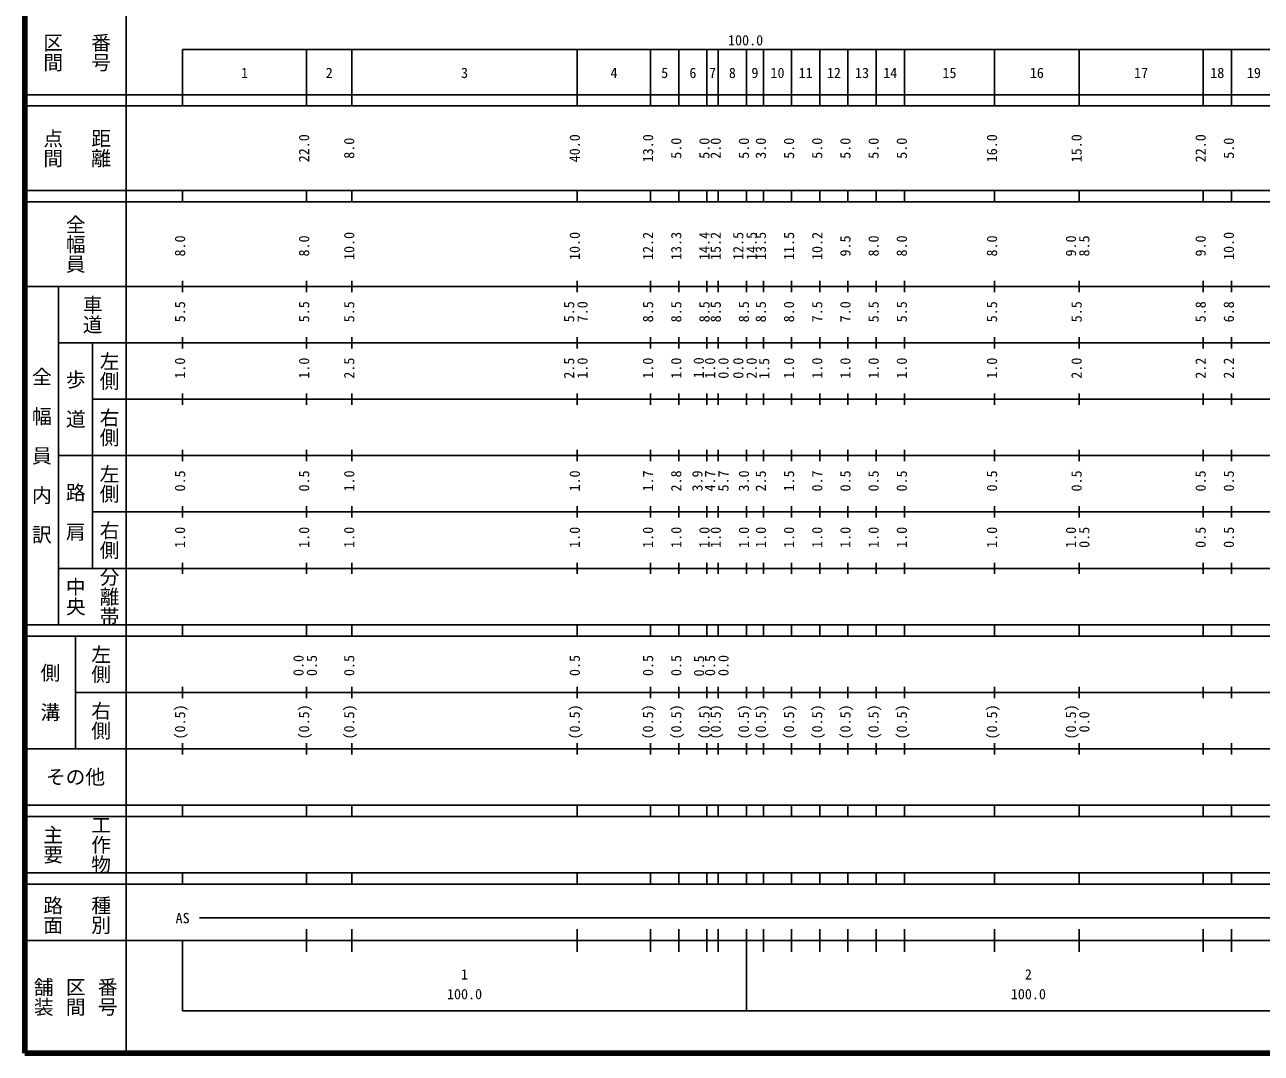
# Model space of a CAD drawing. Units: millimetres on the paper, enlarged 1000 times. Extents: x -116516170 to 680000, y -184933146 to 380000.
# Drawn here: x 40000 to 259302, y 20000 to 202409 of the extents above; entities that cross this region are included whole.
import ezdxf
from ezdxf.enums import TextEntityAlignment as Align

# ---------------------------------------------------------------- set-up
doc = ezdxf.new("R2010")
doc.units = ezdxf.units.MM
doc.header["$LTSCALE"] = 1000
doc.layers.add('M-TTL', color=2, linetype='Continuous', lineweight=13)
doc.layers.add('M-TTL-BAND', color=7, linetype='Continuous', lineweight=25)
doc.styles.add('@ＭＳ ゴシック', font='')
doc.styles.add('ＭＳ ゴシック', font='')
doc.styles.get('@ＭＳ ゴシック').set_extended_font_data('@MS Gothic')
doc.styles.get('ＭＳ ゴシック').set_extended_font_data('MS Gothic')

msp = doc.modelspace()

# ---------------------------------------------------------------- linework, layer by layer
at = {"layer": 'M-TTL', "lineweight": 140}
for p, q in [((40000, 380000), (40000, 20000)), ((40000, 20000), (680000, 20000))]:
    msp.add_line(p, q, dxfattribs=at)
at = {"layer": 'M-TTL-BAND'}
for p, q in [((58000, 370000), (58000, 20000)), ((68000, 198000), (579000, 198000)), ((68000, 198000), (68000, 188000)), ((90000, 188000), (90000, 198000)), ((98000, 188000), (98000, 198000)), ((138000, 188000), (138000, 198000)), ((151000, 188000), (151000, 198000)), ((156000, 188000), (156000, 198000)), ((161000, 188000), (161000, 198000)), ((163000, 188000), (163000, 198000)), ((168000, 188000), (168000, 198000)), ((171000, 188000), (171000, 198000)), ((176000, 188000), (176000, 198000)), ((181000, 188000), (181000, 198000)), ((186000, 188000), (186000, 198000)), ((191000, 188000), (191000, 198000)), ((196000, 188000), (196000, 198000)), ((212000, 188000), (212000, 198000)), ((227000, 188000), (227000, 198000)), ((249000, 188000), (249000, 198000)), ((254000, 188000), (254000, 198000)), ((40000, 190000), (579000, 190000)), ((40000, 188000), (579000, 188000)), ((40000, 173000), (579000, 173000)), ((68000, 171000), (68000, 173000)), ((90000, 171000), (90000, 173000)), ((98000, 171000), (98000, 173000)), ((138000, 171000), (138000, 173000)), ((151000, 171000), (151000, 173000)), ((156000, 171000), (156000, 173000)), ((161000, 171000), (161000, 173000)), ((163000, 171000), (163000, 173000)), ((168000, 171000), (168000, 173000)), ((171000, 171000), (171000, 173000)), ((176000, 171000), (176000, 173000)), ((181000, 171000), (181000, 173000)), ((186000, 171000), (186000, 173000)), ((191000, 171000), (191000, 173000)), ((196000, 171000), (196000, 173000)), ((212000, 171000), (212000, 173000)), ((227000, 171000), (227000, 173000)), ((249000, 171000), (249000, 173000)), ((254000, 171000), (254000, 173000)), ((40000, 171000), (579000, 171000)), ((40000, 156000), (579000, 156000)), ((46000, 96000), (46000, 156000)), ((68000, 155000), (68000, 157000)), ((90000, 155000), (90000, 157000)), ((98000, 155000), (98000, 157000)), ((138000, 155000), (138000, 157000)), ((151000, 155000), (151000, 157000)), ((156000, 155000), (156000, 157000)), ((161000, 155000), (161000, 157000)), ((163000, 155000), (163000, 157000)), ((168000, 155000), (168000, 157000)), ((171000, 155000), (171000, 157000)), ((176000, 155000), (176000, 157000)), ((181000, 155000), (181000, 157000)), ((186000, 155000), (186000, 157000)), ((191000, 155000), (191000, 157000)), ((196000, 155000), (196000, 157000)), ((212000, 155000), (212000, 157000)), ((227000, 155000), (227000, 157000)), ((249000, 155000), (249000, 157000)), ((254000, 155000), (254000, 157000)), ((68000, 145000), (68000, 147000)), ((90000, 145000), (90000, 147000)), ((98000, 145000), (98000, 147000)), ((138000, 145000), (138000, 147000)), ((151000, 145000), (151000, 147000)), ((156000, 145000), (156000, 147000)), ((161000, 145000), (161000, 147000)), ((163000, 145000), (163000, 147000)), ((168000, 145000), (168000, 147000)), ((171000, 145000), (171000, 147000)), ((176000, 145000), (176000, 147000)), ((181000, 145000), (181000, 147000)), ((186000, 145000), (186000, 147000)), ((191000, 145000), (191000, 147000)), ((196000, 145000), (196000, 147000)), ((212000, 145000), (212000, 147000)), ((227000, 145000), (227000, 147000)), ((249000, 145000), (249000, 147000)), ((254000, 145000), (254000, 147000)), ((46000, 146000), (579000, 146000)), ((52000, 146000), (52000, 106000)), ((52000, 136000), (579000, 136000)), ((68000, 135000), (68000, 137000)), ((90000, 135000), (90000, 137000)), ((98000, 135000), (98000, 137000)), ((138000, 135000), (138000, 137000)), ((151000, 135000), (151000, 137000)), ((156000, 135000), (156000, 137000)), ((161000, 135000), (161000, 137000)), ((163000, 135000), (163000, 137000)), ((168000, 135000), (168000, 137000)), ((171000, 135000), (171000, 137000)), ((176000, 135000), (176000, 137000)), ((181000, 135000), (181000, 137000)), ((186000, 135000), (186000, 137000)), ((191000, 135000), (191000, 137000)), ((196000, 135000), (196000, 137000)), ((212000, 135000), (212000, 137000)), ((227000, 135000), (227000, 137000)), ((249000, 135000), (249000, 137000)), ((254000, 135000), (254000, 137000)), ((46000, 126000), (579000, 126000)), ((68000, 125000), (68000, 127000)), ((90000, 125000), (90000, 127000)), ((98000, 125000), (98000, 127000)), ((138000, 125000), (138000, 127000)), ((151000, 125000), (151000, 127000)), ((156000, 125000), (156000, 127000)), ((161000, 125000), (161000, 127000)), ((163000, 125000), (163000, 127000)), ((168000, 125000), (168000, 127000)), ((171000, 125000), (171000, 127000)), ((176000, 125000), (176000, 127000)), ((181000, 125000), (181000, 127000)), ((186000, 125000), (186000, 127000)), ((191000, 125000), (191000, 127000)), ((196000, 125000), (196000, 127000)), ((212000, 125000), (212000, 127000)), ((227000, 125000), (227000, 127000)), ((249000, 125000), (249000, 127000)), ((254000, 125000), (254000, 127000)), ((68000, 115000), (68000, 117000)), ((90000, 115000), (90000, 117000)), ((98000, 115000), (98000, 117000)), ((138000, 115000), (138000, 117000)), ((151000, 115000), (151000, 117000)), ((156000, 115000), (156000, 117000)), ((161000, 115000), (161000, 117000)), ((163000, 115000), (163000, 117000)), ((168000, 115000), (168000, 117000)), ((171000, 115000), (171000, 117000)), ((176000, 115000), (176000, 117000)), ((181000, 115000), (181000, 117000)), ((186000, 115000), (186000, 117000)), ((191000, 115000), (191000, 117000)), ((196000, 115000), (196000, 117000)), ((212000, 115000), (212000, 117000)), ((227000, 115000), (227000, 117000)), ((249000, 115000), (249000, 117000)), ((254000, 115000), (254000, 117000)), ((52000, 116000), (579000, 116000)), ((46000, 106000), (579000, 106000)), ((68000, 105000), (68000, 107000)), ((90000, 105000), (90000, 107000)), ((98000, 105000), (98000, 107000)), ((138000, 105000), (138000, 107000)), ((151000, 105000), (151000, 107000)), ((156000, 105000), (156000, 107000)), ((161000, 105000), (161000, 107000)), ((163000, 105000), (163000, 107000)), ((168000, 105000), (168000, 107000)), ((171000, 105000), (171000, 107000)), ((176000, 105000), (176000, 107000)), ((181000, 105000), (181000, 107000)), ((186000, 105000), (186000, 107000)), ((191000, 105000), (191000, 107000)), ((196000, 105000), (196000, 107000)), ((212000, 105000), (212000, 107000)), ((227000, 105000), (227000, 107000)), ((249000, 105000), (249000, 107000)), ((254000, 105000), (254000, 107000)), ((40000, 96000), (579000, 96000)), ((68000, 94000), (68000, 96000)), ((90000, 94000), (90000, 96000)), ((98000, 94000), (98000, 96000)), ((138000, 94000), (138000, 96000)), ((151000, 94000), (151000, 96000)), ((156000, 94000), (156000, 96000)), ((161000, 94000), (161000, 96000)), ((163000, 94000), (163000, 96000)), ((168000, 94000), (168000, 96000)), ((171000, 94000), (171000, 96000)), ((176000, 94000), (176000, 96000)), ((181000, 94000), (181000, 96000)), ((186000, 94000), (186000, 96000)), ((191000, 94000), (191000, 96000)), ((196000, 94000), (196000, 96000)), ((212000, 94000), (212000, 96000)), ((227000, 94000), (227000, 96000)), ((249000, 94000), (249000, 96000)), ((254000, 94000), (254000, 96000)), ((40000, 94000), (579000, 94000)), ((49000, 94000), (49000, 74000)), ((49000, 84000), (579000, 84000)), ((68000, 83000), (68000, 85000)), ((90000, 83000), (90000, 85000)), ((98000, 83000), (98000, 85000)), ((138000, 83000), (138000, 85000)), ((151000, 83000), (151000, 85000)), ((156000, 83000), (156000, 85000)), ((161000, 83000), (161000, 85000)), ((163000, 83000), (163000, 85000)), ((168000, 83000), (168000, 85000)), ((171000, 83000), (171000, 85000)), ((176000, 83000), (176000, 85000)), ((181000, 83000), (181000, 85000)), ((186000, 83000), (186000, 85000)), ((191000, 83000), (191000, 85000)), ((196000, 83000), (196000, 85000)), ((212000, 83000), (212000, 85000)), ((227000, 83000), (227000, 85000)), ((249000, 83000), (249000, 85000)), ((254000, 83000), (254000, 85000)), ((68000, 73000), (68000, 75000)), ((90000, 73000), (90000, 75000)), ((98000, 73000), (98000, 75000)), ((138000, 73000), (138000, 75000)), ((151000, 73000), (151000, 75000)), ((156000, 73000), (156000, 75000)), ((161000, 73000), (161000, 75000)), ((163000, 73000), (163000, 75000)), ((168000, 73000), (168000, 75000)), ((171000, 73000), (171000, 75000)), ((176000, 73000), (176000, 75000)), ((181000, 73000), (181000, 75000)), ((186000, 73000), (186000, 75000)), ((191000, 73000), (191000, 75000)), ((196000, 73000), (196000, 75000)), ((212000, 73000), (212000, 75000)), ((227000, 73000), (227000, 75000)), ((249000, 73000), (249000, 75000)), ((254000, 73000), (254000, 75000)), ((40000, 74000), (579000, 74000)), ((40000, 64000), (579000, 64000)), ((68000, 62000), (68000, 64000)), ((90000, 62000), (90000, 64000)), ((98000, 62000), (98000, 64000)), ((138000, 62000), (138000, 64000)), ((151000, 62000), (151000, 64000)), ((156000, 62000), (156000, 64000)), ((161000, 62000), (161000, 64000)), ((163000, 62000), (163000, 64000)), ((168000, 62000), (168000, 64000)), ((171000, 62000), (171000, 64000)), ((176000, 62000), (176000, 64000)), ((181000, 62000), (181000, 64000)), ((186000, 62000), (186000, 64000)), ((191000, 62000), (191000, 64000)), ((196000, 62000), (196000, 64000)), ((212000, 62000), (212000, 64000)), ((227000, 62000), (227000, 64000)), ((249000, 62000), (249000, 64000)), ((254000, 62000), (254000, 64000)), ((40000, 62000), (579000, 62000)), ((40000, 52000), (579000, 52000)), ((68000, 50000), (68000, 52000)), ((90000, 50000), (90000, 52000)), ((98000, 50000), (98000, 52000)), ((138000, 50000), (138000, 52000)), ((151000, 50000), (151000, 52000)), ((156000, 50000), (156000, 52000)), ((161000, 50000), (161000, 52000)), ((163000, 50000), (163000, 52000)), ((168000, 50000), (168000, 52000)), ((171000, 50000), (171000, 52000)), ((176000, 50000), (176000, 52000)), ((181000, 50000), (181000, 52000)), ((186000, 50000), (186000, 52000)), ((191000, 50000), (191000, 52000)), ((196000, 50000), (196000, 52000)), ((212000, 50000), (212000, 52000)), ((227000, 50000), (227000, 52000)), ((249000, 50000), (249000, 52000)), ((254000, 50000), (254000, 52000)), ((40000, 50000), (579000, 50000)), ((71000, 44000), (561000, 44000)), ((90000, 38000), (90000, 42000)), ((98000, 38000), (98000, 42000)), ((138000, 38000), (138000, 42000)), ((151000, 38000), (151000, 42000)), ((156000, 38000), (156000, 42000)), ((161000, 38000), (161000, 42000)), ((163000, 38000), (163000, 42000)), ((168000, 27500), (168000, 42000)), ((171000, 38000), (171000, 42000)), ((176000, 38000), (176000, 42000)), ((181000, 38000), (181000, 42000)), ((186000, 38000), (186000, 42000)), ((191000, 38000), (191000, 42000)), ((196000, 38000), (196000, 42000)), ((212000, 38000), (212000, 42000)), ((227000, 38000), (227000, 42000)), ((249000, 38000), (249000, 42000)), ((254000, 38000), (254000, 42000)), ((40000, 40000), (579000, 40000)), ((68000, 40000), (68000, 27500)), ((68000, 27500), (579000, 27500))]:
    msp.add_line(p, q, dxfattribs=at)

# ---------------------------------------------------------------- texts
at = {"layer": 'M-TTL-BAND', "style": '@ＭＳ ゴシック'}
for s, p in [('区間', (45000, 197500)), ('番号', (53500, 197500)), ('点間', (45000, 180500)), ('距離', (53500, 180500)), ('全幅員', (49000, 163500)), ('車道', (52000, 151000)), ('左側', (55000, 141000)), ('全\u3000幅\u3000員\u3000内\u3000訳', (43000, 126000)), ('歩\u3000道', (49000, 136000)), ('右側', (55000, 131000)), ('左側', (55000, 121000)), ('路\u3000肩', (49000, 116000)), ('右側', (55000, 111000)), ('分離帯', (55000, 101000)), ('中央', (49000, 101000)), ('左側', (53500, 89000)), ('側\u3000溝', (44500, 84000)), ('右側', (53500, 79000)), ('工作物', (53500, 57000)), ('主要', (45000, 57000)), ('路面', (45000, 44500)), ('種別', (53500, 44500)), ('舗装', (43333, 30000)), ('区間', (49000, 30000)), ('番号', (54667, 30000))]:
    msp.add_text(s, height=2566, rotation=270, dxfattribs=at).set_placement(p, align=Align.MIDDLE_CENTER)
at = {"layer": 'M-TTL-BAND', "style": 'ＭＳ ゴシック'}
for s, p in [('100.0', (167844, 198195)), ('1', (79000, 192405)), ('2', (94000, 192405)), ('3', (118000, 192405)), ('4', (144500, 192405)), ('5', (153500, 192405)), ('6', (158500, 192405)), ('7', (162000, 192405)), ('8', (165500, 192405)), ('9', (169500, 192405)), ('10', (173500, 192405)), ('11', (178500, 192405)), ('12', (183500, 192405)), ('13', (188500, 192405)), ('14', (193500, 192405)), ('15', (204000, 192405)), ('16', (219500, 192405)), ('17', (238000, 192405)), ('18', (251500, 192405)), ('19', (258000, 192405)), ('AS', (68000, 42500)), ('1', (118000, 32523)), ('2', (218000, 32523)), ('100.0', (118000, 29033)), ('100.0', (218000, 29033))]:
    msp.add_text(s, height=1833, dxfattribs=at).set_placement(p, align=Align.BOTTOM_CENTER)
for s, p in [('22.0', (91000, 180500)), ('8.0', (99000, 180500)), ('40.0', (139000, 180500)), ('13.0', (152000, 180500)), ('5.0', (157000, 180500)), ('5.0', (162000, 180500)), ('2.0', (164000, 180500)), ('5.0', (169000, 180500)), ('3.0', (172000, 180500)), ('5.0', (177000, 180500)), ('5.0', (182000, 180500)), ('5.0', (187000, 180500)), ('5.0', (192000, 180500)), ('5.0', (197000, 180500)), ('16.0', (213000, 180500)), ('15.0', (228000, 180500)), ('22.0', (250000, 180500)), ('5.0', (255000, 180500)), ('8.0', (69000, 163174)), ('8.0', (91000, 163174)), ('10.0', (99000, 163174)), ('10.0', (139000, 163174)), ('12.2', (152000, 163174)), ('13.3', (157000, 163174)), ('14.4', (162000, 163174)), ('15.2', (164000, 163174)), ('12.5', (168000, 163174)), ('14.5', (170370, 163174)), ('13.5', (172000, 163174)), ('11.5', (177000, 163174)), ('10.2', (182000, 163174)), ('9.5', (187000, 163174)), ('8.0', (192000, 163174)), ('8.0', (197000, 163174)), ('8.0', (213000, 163174)), ('9.0', (227000, 163174)), ('8.5', (229370, 163174)), ('9.0', (250000, 163174)), ('10.0', (255000, 163174)), ('5.5', (69000, 151500)), ('5.5', (91000, 151500)), ('5.5', (99000, 151500)), ('5.5', (138000, 151500)), ('7.0', (140370, 151500)), ('8.5', (152000, 151500)), ('8.5', (157000, 151500)), ('8.5', (162000, 151500)), ('8.5', (164000, 151500)), ('8.5', (169000, 151500)), ('8.5', (172000, 151500)), ('8.0', (177000, 151500)), ('7.5', (182000, 151500)), ('7.0', (187000, 151500)), ('5.5', (192000, 151500)), ('5.5', (197000, 151500)), ('5.5', (213000, 151500)), ('5.5', (228000, 151500)), ('5.8', (250000, 151500)), ('6.8', (255000, 151500)), ('1.0', (69000, 141500)), ('1.0', (91000, 141500)), ('2.5', (99000, 141500)), ('2.5', (138000, 141500)), ('1.0', (140370, 141500)), ('1.0', (152000, 141500)), ('1.0', (157000, 141500)), ('1.0', (160993, 141554)), ('1.0', (163000, 141500)), ('0.0', (165370, 141500)), ('0.0', (168000, 141500)), ('2.0', (170370, 141500)), ('1.5', (172591, 141446)), ('1.0', (177000, 141500)), ('1.0', (182000, 141500)), ('1.0', (187000, 141500)), ('1.0', (192000, 141500)), ('1.0', (197000, 141500)), ('1.0', (213000, 141500)), ('2.0', (228000, 141500)), ('2.2', (250000, 141500)), ('2.2', (255000, 141500)), ('0.5', (69000, 121500)), ('0.5', (91000, 121500)), ('1.0', (99000, 121500)), ('1.0', (139000, 121500)), ('1.7', (152000, 121500)), ('2.8', (157000, 121500)), ('3.9', (160754, 121500)), ('4.7', (163000, 121500)), ('5.7', (165370, 121500)), ('3.0', (169000, 121500)), ('2.5', (172000, 121500)), ('1.5', (177000, 121500)), ('0.7', (182000, 121500)), ('0.5', (187000, 121500)), ('0.5', (192000, 121500)), ('0.5', (197000, 121500)), ('0.5', (213000, 121500)), ('0.5', (228000, 121500)), ('0.5', (250000, 121500)), ('0.5', (255000, 121500)), ('1.0', (69000, 111500)), ('1.0', (91000, 111500)), ('1.0', (99000, 111500)), ('1.0', (139000, 111500)), ('1.0', (152000, 111500)), ('1.0', (157000, 111500)), ('1.0', (162000, 111500)), ('1.0', (164000, 111500)), ('1.0', (169000, 111500)), ('1.0', (172000, 111500)), ('1.0', (177000, 111500)), ('1.0', (182000, 111500)), ('1.0', (187000, 111500)), ('1.0', (192000, 111500)), ('1.0', (197000, 111500)), ('1.0', (213000, 111500)), ('1.0', (227000, 111500)), ('0.5', (229370, 111500)), ('0.5', (250000, 111500)), ('0.5', (255000, 111500)), ('0.0', (90000, 88764)), ('0.5', (92370, 88764)), ('0.5', (99000, 88764)), ('0.5', (139000, 88764)), ('0.5', (152000, 88764)), ('0.5', (157000, 88764)), ('0.5', (161037, 88695)), ('0.5', (163000, 88764)), ('0.0', (165370, 88764)), ('(0.5)', (69000, 78764)), ('(0.5)', (91000, 78764)), ('(0.5)', (99000, 78764)), ('(0.5)', (139000, 78764)), ('(0.5)', (152000, 78764)), ('(0.5)', (157000, 78764)), ('(0.5)', (162000, 78764)), ('(0.5)', (164000, 78764)), ('(0.5)', (169000, 78764)), ('(0.5)', (172000, 78764)), ('(0.5)', (177000, 78764)), ('(0.5)', (182000, 78764)), ('(0.5)', (187000, 78764)), ('(0.5)', (192000, 78764)), ('(0.5)', (197000, 78764)), ('(0.5)', (213000, 78764)), ('(0.5)', (227000, 78764)), ('0.0', (229370, 78764))]:
    msp.add_text(s, height=1833, rotation=90, dxfattribs=at).set_placement(p, align=Align.BOTTOM_CENTER)
msp.add_text('その他', height=2566, dxfattribs=at).set_placement((49000, 69000), align=Align.MIDDLE_CENTER)

doc.saveas('drawing.dxf')
